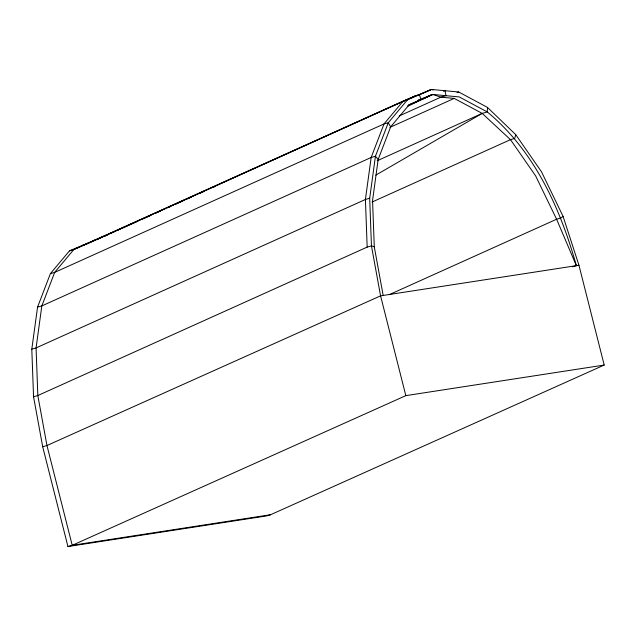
<?xml version="1.0" encoding="UTF-8"?>
<svg xmlns="http://www.w3.org/2000/svg" width="636" height="636" viewBox="0 0 636 636"><rect width="100%" height="100%" fill="white"/><g stroke="black" fill="none" stroke-linecap="round" stroke-linejoin="round"><path stroke-width="0.95" d="M487.478 107.412L515.709 134.617L541.482 171.76L563.051 216.327L578.951 265.26L604.2 365.056L270.586 514.731L266.309 515.963L67.941 546.547L42.692 446.75L33.557 396.769L31.8 349.156L37.548 307.148L50.403 273.607L69.499 250.83L73.768 249.598L403.113 101.156L431.407 89.453L458.723 92.005L487.478 107.412L487.279 111.936C534.24 150.716 560.284 208.155 576.359 265.665L572.543 266.778M67.941 546.547L72.218 545.314L405.832 395.64L380.574 295.851L371.44 245.87L369.691 198.249L375.439 156.241L388.294 122.708L407.382 99.924L431.407 89.453L433.124 90.002M377.204 160.757L482.191 113.399L487.279 111.936L459.279 96.934L432.671 94.446L409.274 104.638L390.679 126.826L378.158 159.485L372.561 200.396L374.27 246.776L383.166 295.446M515.709 134.617L514.77 138.425L510.493 139.658L372.06 202.049M563.051 216.327L560.88 217.997L556.603 219.229L389.224 294.675M375.844 175.115L482.191 113.399L510.493 139.658L535.599 175.83L556.603 219.229L576.359 265.665M407.549 106.284L432.671 94.446L440.883 97.157L454.191 98.397L482.191 113.399M417.55 100.528L420.968 99.542L419.394 94.692L415.125 95.925L85.781 244.367L81.511 245.599M69.499 250.83L107.738 234.644L73.768 249.598L54.68 272.375L41.825 305.916L36.077 347.924L37.826 395.536L46.961 445.518L72.218 545.314L270.586 514.731M109.543 233.825L140.286 219.953M142.09 219.134L152.942 214.245M154.747 213.426L165.599 208.529M167.411 207.71L415.125 95.925M399.257 115.935L440.883 97.157L445.971 95.686L445.065 90.733L443.356 91.226M389.932 127.383L454.191 98.397M374.27 246.776L371.44 245.87L367.171 247.102L37.826 395.536L33.557 396.769M109.583 233.841L115.021 231.401M116.833 230.59L120.458 228.96M122.271 228.149L127.709 225.708M129.521 224.898L137.686 221.233M142.218 219.197L150.374 215.54M154.906 213.505L160.344 211.065M167.602 207.813L170.321 206.589M174.852 204.561L178.478 202.932M180.29 202.121L183.009 200.897M187.541 198.861L191.166 197.239M200.237 193.169L203.862 191.539M212.925 187.477L215.644 186.253M421.437 93.929L431.407 89.453M432.671 94.446L408.201 105.417L432.671 94.446L422.018 98.667M97.793 239.128L102.356 237.172M104.185 236.385L106.92 235.209M417.582 100.424L420.245 99.367M407.382 99.924L403.113 101.156L384.017 123.933L371.162 157.474L365.414 199.481L367.171 247.102M457.03 92.498L458.723 92.005M50.403 273.607L54.68 272.375L384.017 123.933L388.294 122.708L390.679 126.826M369.691 198.249L365.414 199.481L36.077 347.924L31.8 349.156M37.548 307.148L41.825 305.916L371.162 157.474L375.439 156.241L378.158 159.485M42.692 446.75L46.961 445.518L380.574 295.851L578.951 265.26M405.832 395.64L604.2 365.056M93.516 240.36L95.472 240.543"/></g></svg>
